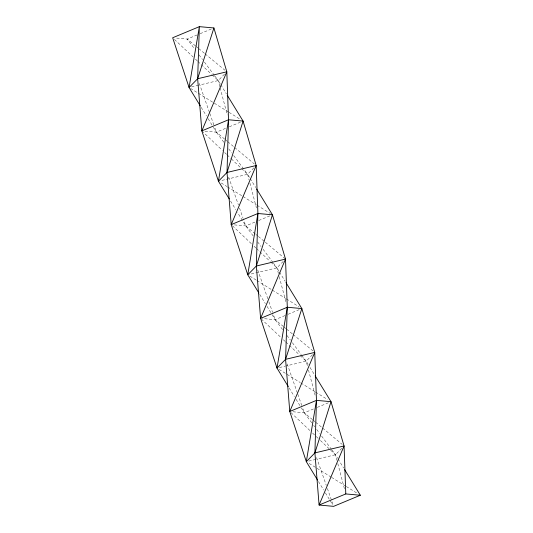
<?xml version="1.0" encoding="UTF-8"?>
<svg xmlns="http://www.w3.org/2000/svg" width="533" height="533" viewBox="0 0 533 533"><rect width="100%" height="100%" fill="white"/><g stroke="black" fill="none" stroke-linecap="round" stroke-linejoin="round"><path stroke-width="0.4" stroke-dasharray="2.67 2" d="M224.526 74.134L218.224 80.57L199.595 85.007M253.901 167.862L247.598 174.304L219.243 181.047M283.216 261.43L276.92 267.866L248.565 274.608M312.458 354.738L306.162 361.174L285.908 365.991M341.78 448.3L335.484 454.736L316.849 459.173M197.13 34.938L187.216 39.062L175.091 37.976M200.181 33.666L212.387 28.589M225.532 128.373L216.378 132.184L204.259 131.098M229.343 126.787L240.783 122.024M254.907 222.101L245.753 225.912L231.209 224.613M258.718 220.515L271.683 215.119M285.068 315.543L275.148 319.667L262.223 318.507M288.12 314.27L300.319 309.193M313.464 408.978L304.316 412.789L292.191 411.703M317.282 407.392L329.487 402.308M191.494 86.932L198.782 85.193M279.432 367.537L285.102 366.184M308.747 461.098L316.042 459.359M190.468 88.378L213.613 102.762M214.313 103.202L228.344 111.917M229.043 112.356L239.564 118.892M221.242 182.979L226.851 186.47M227.558 186.903L242.282 196.057M242.988 196.497L256.313 204.779M257.013 205.212L270.344 213.493M279.105 369.422L300.146 382.494M300.845 382.934L314.876 391.648M315.576 392.088L327.502 399.497M309.127 463.417L330.873 476.928M331.573 477.368L345.597 486.083M346.303 486.522L357.523 493.498M249.864 276.114L256.186 280.058M256.886 280.498L271.643 289.705M272.343 290.145L285.688 298.473M286.394 298.913L299.033 306.801M195.518 45.925L187.216 39.062L194.598 48.949M196.157 46.458L198.076 48.037M198.709 48.57L204.459 53.32M205.098 53.846L224.899 70.209M283.456 326.529L275.148 319.667L271.297 313.357M284.096 327.062L286.008 328.641M286.647 329.167L292.397 333.925M293.037 334.451L312.838 350.814M255.22 233.814L245.753 225.912L237.511 212.44M255.847 234.34L257.739 235.919M258.372 236.445L264.681 241.709M265.314 242.235L284.882 258.558M312.518 419.631L304.316 412.789L301.278 407.825M313.151 420.157L315.043 421.736M315.676 422.263L321.985 427.533M322.618 428.059L342.179 444.382M224.593 139.066L216.378 132.184L213.347 127.22M225.226 139.593L227.118 141.178M227.751 141.711L234.074 147.001M234.707 147.528L254.294 163.937M174.471 39.449L193.053 56.911M195.444 59.17L197.243 60.855M197.843 61.422L211.628 74.373M212.227 74.94L218.224 80.57L220.369 84.067M261.203 318.927L280.984 337.516M283.383 339.768L285.182 341.46M285.781 342.026L288.779 344.838M289.379 345.404L299.566 354.978M300.166 355.544L306.162 361.174L308.301 364.665M232.408 225.745L251.656 243.961M254.061 246.239L255.867 247.945M256.466 248.511L270.304 261.603M270.904 262.176L276.92 267.866L279.065 271.37M290.971 412.622L310.219 430.837M312.624 433.109L315.629 435.954M316.236 436.527L319.84 439.938M320.446 440.511L330.067 449.619M330.667 450.185L335.484 454.736L337.622 458.227M201.834 130.878L222.308 150.306M224.713 152.591L226.525 154.303M227.125 154.876L230.736 158.308M231.342 158.874L240.976 168.015M241.576 168.588L247.598 174.304L249.737 177.795M199.029 54.879L202.473 59.489M204.445 62.128L214.286 75.3M214.779 75.959L218.224 80.57L219.909 86.972M282.537 329.554L275.148 319.667L272.696 312.671M286.961 335.484L290.412 340.094M292.377 342.726L301.238 354.585M301.731 355.245L306.162 361.174L307.634 366.777M253.175 235.899L245.753 225.912L243.308 218.943M257.626 241.895L261.09 246.559M263.069 249.217L272.963 262.536M273.456 263.202L276.92 267.866L278.399 273.489M311.732 422.776L304.316 412.789L302.418 407.365M313.71 425.441L314.703 426.773M316.682 429.438L319.653 433.429M321.632 436.094L331.526 449.412M332.019 450.079L335.484 454.736L336.956 460.339M223.813 142.211L216.378 132.184L214.479 126.761M228.764 148.9L231.742 152.911M233.721 155.583L247.598 174.304L249.071 179.901M220.795 84.76L226.365 93.841M250.17 178.495L255.74 187.569M310.019 367.464L314.303 374.446M338.049 458.926L343.618 468.007M201.201 107.366L206.404 115.874M208.143 118.712L212.907 126.514M279.499 272.077L285.082 281.197M230.576 201.094L235.779 209.602M289.139 387.971L294.343 396.479M296.075 399.317L300.845 407.112M318.461 481.532L323.664 490.04M325.397 492.878L332.765 504.931M259.744 294.429L265.307 303.543M267.02 306.348L270.871 312.658M199.282 83.375L209.596 112.816M209.869 113.589L214.206 125.988M228.657 177.109L238.424 204.998M239.51 208.097L243.035 218.164M257.712 269.911L267.793 298.673M268.885 301.785L272.423 311.892M287.22 363.979L297.527 393.421M297.8 394.193L302.144 406.592M316.542 457.541L326.309 485.43M327.395 488.534L333.092 504.798M337.795 463.537L344.525 489.134M308.474 369.975L315.203 395.573M279.252 276.707L285.815 301.625M249.91 183.099L256.433 207.897M220.116 87.772L227.265 114.968"/><path stroke-width="0.8" d="M258.885 293.03L247.758 274.801L231.209 224.613L227.025 172.459L228.53 119.772L226.818 71.795L213.913 27.956L199.362 26.65L172.672 37.763L189.062 87.505L200.335 105.947M288.273 386.552L277 368.11L260.604 318.368L256.346 266.02L257.905 213.5L256.186 165.523L243.075 121.071L227.225 95.234M344.478 469.4L360.328 495.237L333.638 506.35L319.087 505.044L314.91 452.897L316.462 400.37L314.75 352.4L301.845 308.56L285.941 282.597M229.277 198.969L218.437 181.24L201.834 130.878L197.656 78.731L199.362 26.65L189.062 87.505L197.656 78.731L213.913 27.956M317.595 480.113L306.322 461.671L289.772 411.483L285.588 359.335L287.3 307.255L285.508 259.085L272.45 214.799L256.593 188.968M228.53 119.772L218.437 181.24L227.025 172.459L243.075 121.071L228.53 119.772L201.834 130.878L226.818 71.795L197.656 78.731M257.905 213.5L247.758 274.801L256.346 266.02L272.45 214.799L257.905 213.5L231.209 224.613L256.186 165.523L227.025 172.459M314.91 452.897L344.071 445.961L319.087 505.044L345.784 493.938L344.071 445.961L331.013 401.675L316.462 400.37L306.322 461.671L314.91 452.897L331.013 401.675L315.156 375.838M287.3 307.255L277 368.11L285.588 359.335L301.845 308.56L287.3 307.255L260.604 318.368L285.508 259.085L256.346 266.02M316.462 400.37L289.772 411.483L314.75 352.4L285.588 359.335M345.784 493.938L360.328 495.237"/></g></svg>
